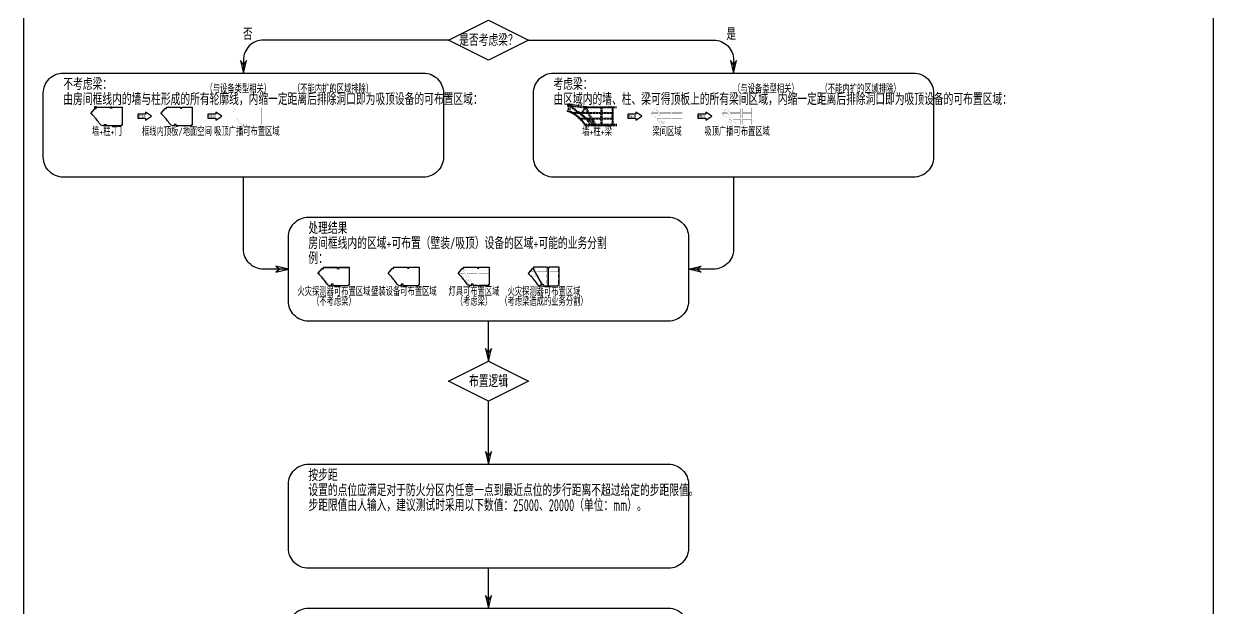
# Model space of a CAD drawing. Header units: millimetres. Extents: x -77018 to 517482, y 303285 to 1564785.
# Drawn here: x -77018 to 517482, y 695285 to 987449 of the extents above; entities that cross this region are included whole.
import ezdxf
from ezdxf.enums import TextEntityAlignment as Align

# ---------------------------------------------------------------- set-up
doc = ezdxf.new("R2010")
doc.units = ezdxf.units.MM
doc.header["$LTSCALE"] = 1000
doc.linetypes.add('__覆盖_S20-tplt_TEN25IN7$0$DASHED', pattern=[0.75, 0.5, -0.25])
for name, color, linetype in [('C-SHET-SHET', 144, 'Continuous'), ('E-UNIV-DIAG', 2, 'Continuous'), ('E-UNIV-NOTE', 6, 'Continuous'), ('E-UNIV-REV', 6, 'Continuous'), ('S_BEAM', 4, '__覆盖_S20-tplt_TEN25IN7$0$DASHED'), ('S_BEAM_SECD', 142, '__覆盖_S20-tplt_TEN25IN7$0$DASHED'), ('S_BEAM_SECD_TEXT_HORZ', 9, 'Continuous'), ('S_BEAM_SECD_TEXT_VERT', 211, 'Continuous'), ('S_BEAM_TEXT_HORZ', 7, 'Continuous'), ('S_BEAM_TEXT_VERT', 41, 'Continuous'), ('可布置区域（吸顶）', 3, 'Continuous'), ('可布置区域（壁装）', 5, 'Continuous'), ('房间框线', 30, 'Continuous'), ('柱子', 7, 'Continuous'), ('门窗框线', 114, 'Continuous')]:
    doc.layers.add(name, color=color, linetype=linetype)
doc.styles.add('__覆盖_S20-tplt_TEN25IN7$0$TH-STYLE1', font='Tssdeng.shx', dxfattribs={"width": 0.7, "bigfont": 'Tssdchn.shx'})
doc.styles.add('TH-STYLE3', font='tssdeng.shx', dxfattribs={"width": 0.65, "bigfont": 'tssdchn.shx'})

msp = doc.modelspace()

# ---------------------------------------------------------------- linework, layer by layer
at = {"layer": 'C-SHET-SHET'}
msp.add_lwpolyline([(-77018, 1564785), (517482, 1564785), (517482, 303285), (-77018, 303285)], close=True, dxfattribs=at)
at = {"layer": 'E-UNIV-DIAG'}
for points in [[(155232, 989285), (175232, 979285), (155232, 969285), (135232, 979285)], [(155232, 818785), (175232, 808785), (155232, 798785), (135232, 808785)]]:
    msp.add_lwpolyline(points, close=True, dxfattribs=at)
for points in [[(135232, 979285), (42732, 979285, 0.4142136), (32732, 969285), (32732, 962785)], [(175232, 979285), (267732, 979285, -0.4142136), (277732, 969285), (277732, 962785)], [(55232, 864785), (42732, 864785, -0.4142136), (32732, 874785), (32732, 910785)], [(277732, 910785), (277732, 874785, -0.4142136), (267732, 864785), (255232, 864785)]]:
    msp.add_lwpolyline(points, format="xyb", dxfattribs=at)
for points in [[(32732, 962785), (34232, 969061), (32732, 967061), (31232, 969061), (32732, 962785)], [(277732, 962785), (279232, 969061), (277732, 967061), (276232, 969061), (277732, 962785)], [(55232, 864785), (48956, 866285), (50956, 864785), (48956, 863285), (55232, 864785)], [(255232, 864785), (261508, 866285), (259508, 864785), (261508, 863285), (255232, 864785)], [(155232, 818785), (155232, 838785)], [(155232, 818785), (156732, 825061), (155232, 823061), (153732, 825061), (155232, 818785)], [(155232, 767285), (155232, 798785)], [(155232, 767285), (156732, 773561), (155232, 771561), (153732, 773561), (155232, 767285)], [(155232, 695285), (155232, 715285)], [(155232, 695285), (156732, 701561), (155232, 699561), (153732, 701561), (155232, 695285)]]:
    msp.add_lwpolyline(points, dxfattribs=at)
for points in [[(122732, 910785), (-57268, 910785, -0.4142136), (-67268, 920785), (-67268, 952785, -0.4142136), (-57268, 962785), (122732, 962785, -0.4142136), (132732, 952785), (132732, 920785, -0.4142136)], [(367732, 910785), (187732, 910785, -0.4142136), (177732, 920785), (177732, 952785, -0.4142136), (187732, 962785), (367732, 962785, -0.4142136), (377732, 952785), (377732, 920785, -0.4142136)], [(245232, 838785), (65232, 838785, -0.4142136), (55232, 848785), (55232, 880785, -0.4142136), (65232, 890785), (245232, 890785, -0.4142136), (255232, 880785), (255232, 848785, -0.4142136)], [(245232, 715285), (65232, 715285, -0.4142136), (55232, 725285), (55232, 757285, -0.4142136), (65232, 767285), (245232, 767285, -0.4142136), (255232, 757285), (255232, 725285, -0.4142136)], [(245232, 583285), (65232, 583285, -0.4142136), (55232, 593285), (55232, 685285, -0.4142136), (65232, 695285), (245232, 695285, -0.4142136), (255232, 685285), (255232, 593285, -0.4142136)]]:
    msp.add_lwpolyline(points, format="xyb", close=True, dxfattribs=at)
at = {"layer": 'E-UNIV-NOTE'}
for points in [[(-13105, 941268), (-16105, 943268), (-16105, 942268), (-20074, 942268), (-20074, 940268), (-16105, 940268), (-16105, 939268), (-13105, 941268)], [(21895, 941268), (18895, 943268), (18895, 942268), (14926, 942268), (14926, 940268), (18895, 940268), (18895, 939268), (21895, 941268)], [(231895, 941268), (228895, 943268), (228895, 942268), (224926, 942268), (224926, 940268), (228895, 940268), (228895, 939268), (231895, 941268)], [(266895, 941268), (263895, 943268), (263895, 942268), (259926, 942268), (259926, 940268), (263895, 940268), (263895, 939268), (266895, 941268)]]:
    msp.add_lwpolyline(points, dxfattribs=at)
at = {"layer": 'E-UNIV-REV', "const_width": 50}
for points in [[(246432, 945218), (246282, 945218), (246282, 945518), (239232, 945518), (239232, 945461), (240615, 942918), (246432, 942918)], [(252082, 945518), (246982, 945518), (246982, 945218), (246832, 945218), (246832, 942918), (252082, 942918)], [(238763, 945068), (238596, 945068), (236830, 942918), (239932, 942918)], [(241618, 939818), (239937, 939818), (242796, 937653)], [(246432, 942618), (240778, 942618), (242138, 940118), (246432, 940118)], [(246432, 939818), (242301, 939818), (243742, 937168), (244082, 937168), (244082, 937018), (246432, 937018)], [(252082, 942618), (246832, 942618), (246832, 940118), (252082, 940118)], [(252082, 939818), (246832, 939818), (246832, 937018), (252082, 937018)]]:
    msp.add_lwpolyline(points, close=True, dxfattribs=at)
for points in [[(240095, 942618), (236584, 942618), (236550, 942576, -0.0221466), (237766, 941463), (239541, 940118), (241455, 940118)], [(239275, 939818), (239230, 939818, -0.0323281), (240606, 937826, 0.0902859), (241315, 937018), (242971, 937018)]]:
    msp.add_lwpolyline(points, format="xyb", close=True, dxfattribs=at)
at = {"layer": 'S_BEAM'}
for p, q in [((195032, 946418), (195032, 943595)), ((203432, 945272), (195407, 946418)), ((208182, 936858), (195563, 946418)), ((195832, 946418), (195832, 943283)), ((203432, 945979), (195882, 947058)), ((208435, 937168), (195882, 946678)), ((203882, 945915), (204232, 945865)), ((204232, 945918, 0), (211282, 945918, 0)), ((204232, 945518, 0), (211282, 945518, 0)), ((204232, 945461), (208742, 937168)), ((211982, 945918, 0), (219332, 945918, 0)), ((211982, 945518, 0), (219332, 945518, 0)), ((203681, 945218), (208182, 936943)), ((211432, 945218, 0), (211432, 937018, 0)), ((211832, 945218, 0), (211832, 937018, 0)), ((208182, 937018), (203283, 937018)), ((208182, 936418), (203645, 936418)), ((219332, 937018), (209082, 937018)), ((219332, 936418), (209082, 936418))]:
    msp.add_line(p, q, dxfattribs=at)
at = {"layer": 'S_BEAM_SECD'}
for p, q in [((217082, 945518), (217082, 937018)), ((217382, 945518), (217382, 937018)), ((200183, 942918), (196639, 942918)), ((200579, 942618), (197227, 942618)), ((203879, 940118), (200705, 940118)), ((204932, 942918), (200845, 942918)), ((204275, 939818), (201017, 939818)), ((205095, 942618), (201241, 942618)), ((206455, 940118), (204541, 940118)), ((206618, 939818), (204937, 939818)), ((211432, 942918), (205615, 942918)), ((211432, 942618), (205778, 942618)), ((211432, 940118), (207138, 940118)), ((211432, 939818), (207301, 939818)), ((217082, 942918), (211832, 942918)), ((217082, 942618), (211832, 942618)), ((217082, 940118), (211832, 940118)), ((217082, 939818), (211832, 939818))]:
    msp.add_line(p, q, dxfattribs=at)
for centre, radius, start, end in [((189458, 928148), 16422, 30.241105, 72.60745), ((189474, 928160), 16806, 61.423924, 67.765494), ((189474, 928160), 16706, 31.605744, 59.938058)]:
    msp.add_arc(centre, radius, start, end, dxfattribs=at)
at = {"layer": '可布置区域（吸顶）', "const_width": 50}
for points in [[(41482, 936568), (34282, 936568), (34282, 937368), (32982, 937368), (32982, 936575, -0.2448341), (30778, 937929, 0.0349117), (29265, 940095, 0.0237031), (28056, 941454, 0.022318), (26829, 942602), (28690, 944868), (29432, 944868), (29432, 945518), (36082, 945518), (36082, 945018), (37182, 945018), (37182, 945518), (41982, 945518), (41982, 937018), (41482, 937018)], [(274976, 942418), (272041, 942418, -0.0156131), (272898, 941614), (274609, 940318), (276118, 940318)], [(275154, 938902, -0.0152533), (275778, 937929, 0.0841091), (276386, 937218), (277376, 937218)], [(84658, 856914), (78058, 856914), (78058, 857714), (76158, 857714), (76158, 856964, -0.2107164), (74510, 858129, 0.0349117), (72974, 860329, 0.0237031), (71746, 861710, 0.0184713), (70722, 862682), (72308, 864614), (73208, 864614), (73208, 865264), (79258, 865264), (79258, 864764), (80958, 864764), (80958, 865264), (85158, 865264), (85158, 857364), (84658, 857364)], [(143452, 862464), (140516, 862464, -0.0156131), (141373, 861660), (143084, 860364), (144594, 860364)], [(178273, 862164), (176287, 862164, -0.0051905), (176571, 861887), (178185, 860664), (179089, 860664)], [(143629, 858947, -0.0152533), (144253, 857975, 0.0841091), (144861, 857264), (145851, 857264)]]:
    msp.add_lwpolyline(points, format="xyb", close=True, dxfattribs=at)
for points in [[(281232, 945018), (281082, 945018), (281082, 945318), (274537, 945318), (275734, 943118), (281232, 943118)], [(286882, 945318), (282182, 945318), (282182, 945018), (282032, 945018), (282032, 943118), (286882, 943118)], [(273662, 944834), (272253, 943118), (274595, 943118)], [(276499, 939618), (275533, 939618), (277177, 938373)], [(281232, 942418), (276115, 942418), (277257, 940318), (281232, 940318)], [(281232, 939618), (277638, 939618), (278861, 937368), (279282, 937368), (279282, 937218), (281232, 937218)], [(286882, 942418), (282032, 942418), (282032, 940318), (286882, 940318)], [(286882, 939618), (282032, 939618), (282032, 937218), (286882, 937218)], [(142138, 864880), (140729, 863164), (143071, 863164)], [(149708, 865064), (149558, 865064), (149558, 865364), (143013, 865364), (144209, 863164), (149708, 863164)], [(149708, 862464), (144590, 862464), (145732, 860364), (149708, 860364)], [(155358, 865364), (150658, 865364), (150658, 865064), (150508, 865064), (150508, 863164), (155358, 863164)], [(155358, 862464), (150508, 862464), (150508, 860364), (155358, 860364)], [(177087, 864345), (176363, 863464), (177566, 863464)], [(184408, 864764), (184258, 864764), (184258, 865064), (178517, 865064), (179388, 863464), (184408, 863464)], [(184408, 862164), (180095, 862164), (180910, 860664), (184408, 860664)], [(190058, 865064), (185958, 865064), (185958, 864764), (185808, 864764), (185808, 863464), (190058, 863464)], [(190058, 862164), (185808, 862164), (185808, 860664), (190058, 860664)], [(144975, 859664), (144008, 859664), (145652, 858418)], [(149708, 859664), (146113, 859664), (147337, 857414), (147758, 857414), (147758, 857264), (149708, 857264)], [(155358, 859664), (150508, 859664), (150508, 857264), (155358, 857264)], [(184408, 859364), (181618, 859364), (182515, 857714), (183058, 857714), (183058, 857564), (184408, 857564)], [(190058, 859364), (185808, 859364), (185808, 857564), (190058, 857564)]]:
    msp.add_lwpolyline(points, close=True, dxfattribs=at)
at = {"layer": '可布置区域（壁装）', "const_width": 50}
msp.add_lwpolyline([(115777, 856414), (112558, 856414), (112558, 857214), (111658, 857214), (111658, 856414), (111654, 856414, -0.2635596), (109081, 857872, 0.0349117), (107585, 860015, 0.0237031), (106389, 861360, 0.0249509), (105025, 862622), (107071, 865114), (107708, 865114), (107708, 865764), (114758, 865764), (114758, 865264), (115458, 865264), (115458, 865764), (120658, 865764), (120658, 856864), (120158, 856864), (120158, 856414), (117577, 856414)], format="xyb", dxfattribs=at)
at = {"layer": '房间框线'}
for points in [[(-40871, 945718), (-27818, 945718), (-27818, 936818), (-28318, 936818), (-28318, 936368), (-36821, 936368, -0.2635596), (-39394, 937826, 0.0349117), (-40891, 939969, 0.0237031), (-42087, 941315, 0.0249509), (-43450, 942576)], [(6682, 936368), (-918, 936368), (-918, 937168), (-1818, 937168), (-1818, 936368), (-1821, 936368, -0.2635596), (-4394, 937826, 0.0349117), (-5891, 939969, 0.0237031), (-7087, 941315, 0.0249509), (-8450, 942576), (-6404, 945068), (-5768, 945068), (-5768, 945718), (1282, 945718), (1282, 945218), (1982, 945218), (1982, 945718), (7182, 945718), (7182, 936818), (6682, 936818)], [(204129, 945718), (217182, 945718), (217182, 936818), (216682, 936818), (216682, 936368), (208179, 936368, -0.2635596), (205606, 937826, 0.0349117), (204109, 939969, 0.0237031), (202913, 941315, 0.0249509), (201550, 942576)], [(85158, 856414), (77558, 856414), (77558, 857214), (76658, 857214), (76658, 856414), (76654, 856414, -0.2635596), (74081, 857872, 0.0349117), (72585, 860015, 0.0237031), (71389, 861360, 0.0249509), (70025, 862622), (72071, 865114), (72708, 865114), (72708, 865764), (79758, 865764), (79758, 865264), (80458, 865264), (80458, 865764), (85658, 865764), (85658, 856864), (85158, 856864)], [(120158, 856414), (112558, 856414), (112558, 857214), (111658, 857214), (111658, 856414), (111654, 856414, -0.2635596), (109081, 857872, 0.0349117), (107585, 860015, 0.0237031), (106389, 861360, 0.0249509), (105025, 862622), (107071, 865114), (107708, 865114), (107708, 865764), (114758, 865764), (114758, 865264), (115458, 865264), (115458, 865764), (120658, 865764), (120658, 856864), (120158, 856864)], [(155158, 856414), (147558, 856414), (147558, 857214), (146658, 857214), (146658, 856414), (146654, 856414, -0.2635596), (144081, 857872, 0.0349117), (142585, 860015, 0.0237031), (141389, 861360, 0.0249509), (140025, 862622), (142071, 865114), (142708, 865114), (142708, 865764), (149758, 865764), (149758, 865264), (150458, 865264), (150458, 865764), (155658, 865764), (155658, 856864), (155158, 856864)], [(177579, 865114), (177071, 865114), (175025, 862622, -0.0249509), (176389, 861360, -0.023703), (177585, 860015, -0.0349118), (179081, 857872, 0.2638449), (181658, 856414), (181658, 857214), (181876, 857214)]]:
    msp.add_lwpolyline(points, format="xyb", close=True, dxfattribs=at)
for points in [[(185108, 865264), (184758, 865264), (184758, 865764), (177708, 865764), (177708, 865114), (177579, 865114), (181876, 857214), (182558, 857214), (182558, 856414), (185108, 856414)], [(190658, 865764), (185458, 865764), (185458, 865264), (185108, 865264), (185108, 856414), (190158, 856414), (190158, 856864), (190658, 856864)]]:
    msp.add_lwpolyline(points, close=True, dxfattribs=at)
at = {"layer": '柱子'}
for points in [[(-40768, 945918), (-41568, 945918), (-41568, 946068), (-40768, 946068), (-40768, 945918)], [(-41568, 945918), (-40768, 945918), (-40768, 945218), (-41568, 945218)], [(-33718, 945918), (-33018, 945918), (-33018, 945218), (-33718, 945218)], [(194982, 947418), (195982, 947418), (195982, 946418), (194982, 946418)], [(194982, 947118), (195882, 947118), (195882, 946418), (194982, 946418)], [(194982, 947118), (195882, 947118), (195882, 946418), (194982, 946418)], [(204232, 945918), (203432, 945918), (203432, 946068), (204232, 946068), (204232, 945918)], [(203432, 945918), (204232, 945918), (204232, 945218), (203432, 945218)], [(211282, 945918), (211982, 945918), (211982, 945218), (211282, 945218)], [(-40768, 945218), (-41568, 945218), (-41568, 945068), (-40768, 945068), (-40768, 945218)], [(204232, 945218), (203432, 945218), (203432, 945068), (204232, 945068), (204232, 945218)], [(-36818, 937168), (-35918, 937168), (-35918, 936368), (-36818, 936368)], [(208182, 937168), (209082, 937168), (209082, 936368), (208182, 936368)]]:
    msp.add_lwpolyline(points, close=True, dxfattribs=at)
at = {"layer": '门窗框线'}
msp.add_lwpolyline([(-30898, 936368), (-32698, 936368), (-32698, 936168), (-30898, 936168)], close=True, dxfattribs=at)

# ---------------------------------------------------------------- texts
at = {"layer": 'E-UNIV-NOTE', "style": 'TH-STYLE3', "width": 0.65}
for s, p in [('否', (32486, 982285)), ('是', (274108, 982285)), ('不考虑梁：', (-57268, 957285)), ('考虑梁：', (187732, 957285)), ('由房间框线内的墙与柱形成的所有轮廓线，内缩一定距离后排除洞口即为吸顶设备的可布置区域：', (-57268, 949785)), ('由区域内的墙、柱、梁可得顶板上的所有梁间区域，内缩一定距离后排除洞口即为吸顶设备的可布置区域：', (187732, 949785)), ('处理结果', (65232, 885285)), ('房间框线内的区域+可布置（壁装/吸顶）设备的区域+可能的业务分割', (65232, 877785)), ('例：', (65232, 870285)), ('按步距', (65232, 761785)), ('设置的点位应满足对于防火分区内任意一点到最近点位的步行距离不超过给定的步距限值。', (65232, 754285)), ('步距限值由人输入，建议测试时采用以下数值：25000、20000（单位：mm）。', (65232, 746785))]:
    msp.add_text(s, height=6000, dxfattribs=at).set_placement(p, align=Align.MIDDLE_LEFT)
for s, p in [('是否考虑梁？', (155232, 979285)), ('布置逻辑', (155232, 808785))]:
    msp.add_text(s, height=6000, dxfattribs=at).set_placement(p, align=Align.MIDDLE_CENTER)
at = {"layer": 'E-UNIV-NOTE', "style": 'TH-STYLE3', "width": 0.7}
for s, height, p in [('（与设备类型相关）', 4000, (30189, 955333)), ('（不能内扩的区域排除）', 4000, (77538, 955333)), ('（与设备类型相关）', 4000, (293880, 955333)), ('（不能内扩的区域排除）', 4000, (341229, 955333)), ('合并轮廓', 1000, (-17996, 941268)), ('内缩200', 1000, (17004, 941268)), ('梁格分割', 1000, (227004, 941268)), ('内缩200', 1000, (262004, 941268)), ('墙+柱+门', 4000, (-35496, 933963)), ('框线内顶板/地面空间', 4000, (-496, 933963)), ('吸顶广播可布置区域', 4000, (34504, 933963)), ('墙+柱+梁', 4000, (209504, 933963)), ('梁间区域', 4000, (244504, 933963)), ('吸顶广播可布置区域', 4000, (279504, 933963)), ('火灾探测器可布置区域', 4000, (77980, 854008)), ('壁装设备可布置区域', 4000, (112980, 854008)), ('灯具可布置区域', 4000, (147980, 854008)), ('火灾探测器可布置区域', 4000, (182980, 854008)), ('（不考虑梁）', 4000, (77980, 849008)), ('（考虑梁）', 4000, (147980, 849008)), ('（考虑梁造成的业务分割）', 4000, (182980, 849008))]:
    msp.add_text(s, height=height, dxfattribs=at).set_placement(p, align=Align.MIDDLE)
at = {"layer": 'S_BEAM_SECD_TEXT_HORZ', "style": '__覆盖_S20-tplt_TEN25IN7$0$TH-STYLE1', "width": 0.7}
for p in [(197714, 942918), (201674, 940118), (202298, 942918), (204665, 940118), (207551, 942918), (208359, 940118), (213671, 942918), (213671, 940118)]:
    msp.add_text('300×600', height=450, rotation=0.000024, dxfattribs=at).set_placement(p, align=Align.BOTTOM_LEFT)
at = {"layer": 'S_BEAM_SECD_TEXT_VERT', "style": '__覆盖_S20-tplt_TEN25IN7$0$TH-STYLE1', "width": 0.7}
for s, rotation, p in [('400×700', 154.193855, (196817, 942831, 0)), ('300×700', 136.055911, (201501, 939318, 0)), ('300×700', 90.000024, (217082, 940380))]:
    msp.add_text(s, height=450, rotation=rotation, dxfattribs=at).set_placement(p, align=Align.BOTTOM_LEFT)
at = {"layer": 'S_BEAM_TEXT_HORZ', "style": '__覆盖_S20-tplt_TEN25IN7$0$TH-STYLE1', "width": 0.7}
for s, rotation, p in [('700×1200', 351.691209, (198896, 946627)), ('400×700', 359.821533, (206765, 945918, 0)), ('400×700', 359.821533, (214815, 945918, 0)), ('600×700/1000', 359.821533, (203971, 937018)), ('600×1000', 359.821533, (213683, 937018))]:
    msp.add_text(s, height=450, rotation=rotation, dxfattribs=at).set_placement(p, align=Align.BOTTOM_LEFT)
at = {"layer": 'S_BEAM_TEXT_VERT', "style": '__覆盖_S20-tplt_TEN25IN7$0$TH-STYLE1', "width": 0.7}
for s, rotation, p in [('800×800/1000', 90.000024, (195033, 943383)), ('400×700', 143.765148, (202321, 941299)), ('600×700', 118.070186, (206142, 940694)), ('400×700', 90.000024, (211432, 940464, 0))]:
    msp.add_text(s, height=450, rotation=rotation, dxfattribs=at).set_placement(p, align=Align.BOTTOM_LEFT)

doc.saveas('drawing.dxf')
